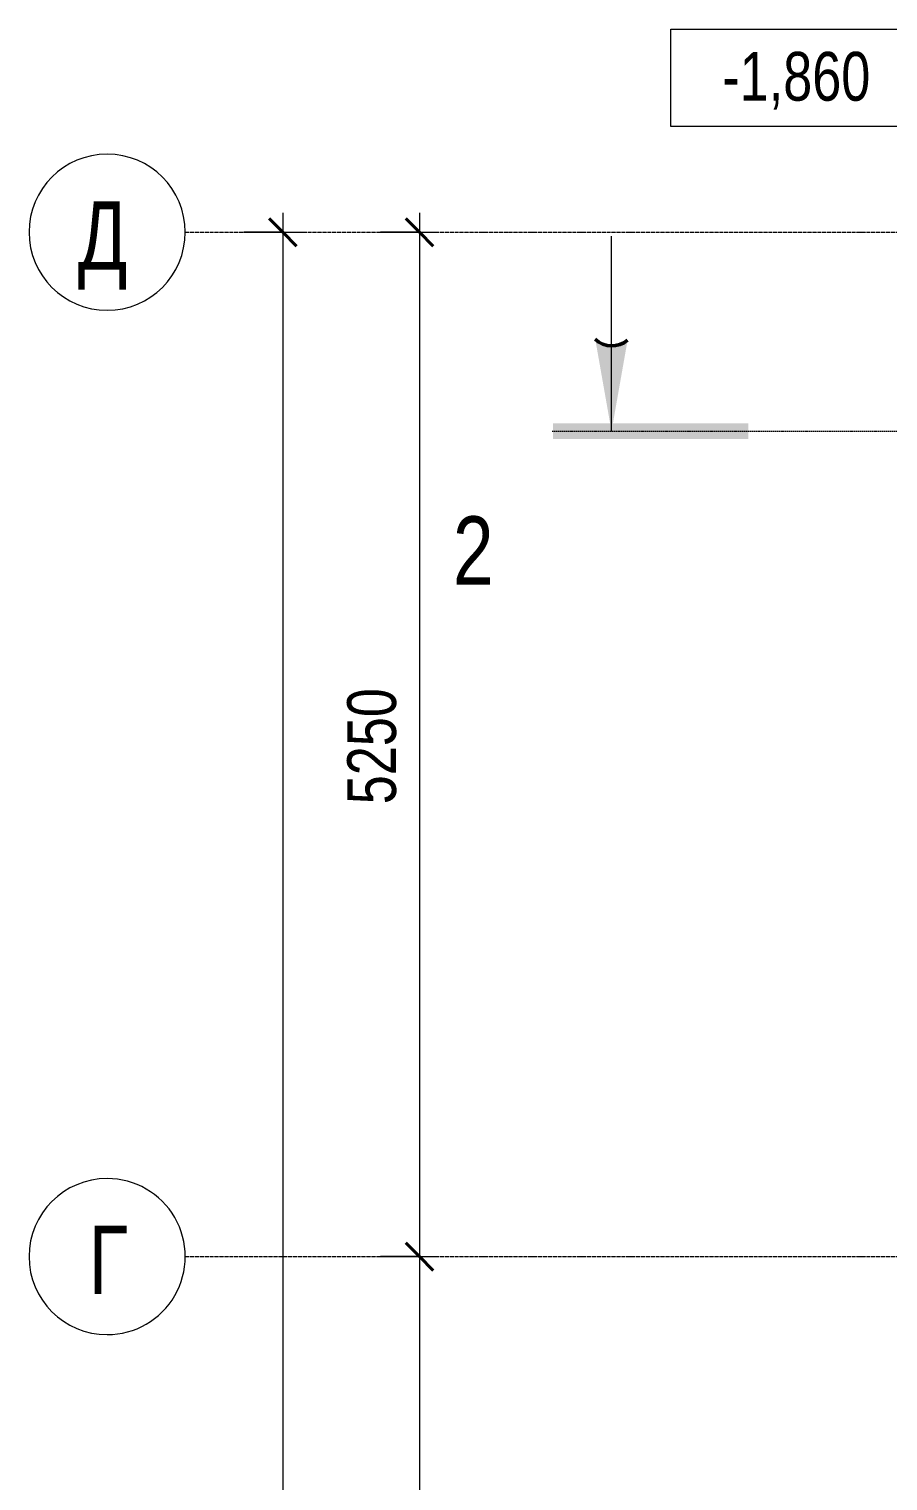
# Model space of a CAD drawing. Header units: millimetres. Extents: x -4800 to 63953, y -34112 to 23780.
# Drawn here: x 25902 to 30301, y 14600 to 22041 of the extents above; entities that cross this region are included whole.
import ezdxf

# ---------------------------------------------------------------- set-up
doc = ezdxf.new("R2010")
doc.units = ezdxf.units.MM
doc.linetypes.add('ADSK_Линия разреза', pattern=[20, 0, -10, 0, -10])
doc.linetypes.add('ADSK_Линия сетки', pattern=[25, 20, -2.5, 0, -2.5])
for name, color, linetype, lineweight in [('Аннотация', 7, 'Continuous', 20), ('Оси', 7, 'Continuous', 9), ('Отметки', 7, 'Continuous', 9), ('Размеры', 7, 'Continuous', 9), ('Размеры-100', 7, 'Continuous', 9), ('Разрезы', 7, 'Continuous', 9)]:
    doc.layers.add(name, color=color, linetype=linetype, lineweight=lineweight)
doc.styles.add('Century Gothic', font='GOTHIC.TTF', dxfattribs={"width": 0.8, "height": 350})
doc.styles.add('Century Gothic_1', font='GOTHIC.TTF', dxfattribs={"width": 0.8, "height": 250})
doc.dimstyles.new('SK_Основной_2_5', dxfattribs={"dimscale": 304.8, "dimtxt": 261.042067, "dimasz": 0.463911, "dimexe": 0.328084, "dimexo": 0.984252, "dimgap": 0.164042, "dimtad": 1, "dimdec": 3, "dimrnd": 0.001, "dimdsep": 46, "dimtxsty": 'Century Gothic_1', "dimblk1": 'OBLIQUE', "dimblk2": 'OBLIQUE', "dimsah": 1, "dimcen": 0.09, "dimdle": 0.328084, "dimazin": 2, "dimtfac": 1, "dimtdec": 4, "dimtix": 1, "dimtmove": 0, "dimatfit": 3, "dimfxl": 1, "dimtvp": 1, "dimtolj": 1, "dimtzin": 0, "dimlwd": 20, "dimlwe": 20, "dimarcsym": 2})

# ---------------------------------------------------------------- blocks, each defined once
blk = doc.blocks.new('Ось сетки - Круг_Ø8 мм-6577-ПД_КР_О_ПЭ_01 Этаж')
at = {"layer": 'Оси', "lineweight": 20}
for start, end in [(360, 180), (180, 360)]:
    blk.add_arc((0, 0), 4, start, end, dxfattribs=at)
blk = doc.blocks.new('Разрез - Номер вида спереди_3_5 мм-64067-ПД_КР_О_ПЭ_01 Этаж')
at = {"layer": 'Разрезы'}
blk.add_hatch(color=256, dxfattribs=at).paths.add_polyline_path([(10, 0.399), (10, -0.399), (0, -0.399), (0, 0.399)], flags=0)
h = blk.add_hatch(color=256, dxfattribs=at)
edge = h.paths.add_edge_path(flags=0)
edge.add_line((2.169, -4.711), (3, 0.001))
edge.add_line((3, 0.001), (3.824, -4.673))
edge.add_arc((3.018, -5.616), 1.241, 49.44185, 133.14197)
at = {"layer": 'Разрезы', "lineweight": 20}
blk.add_line((3, 0.001), (3, -9.999), dxfattribs=at)
at = {"layer": 'Разрезы', "lineweight": 50}
blk.add_arc((3.018, -5.616), 1.241, 49.44185, 133.14197, dxfattribs=at)
blk = doc.blocks.new('DIMBLOCK31-ПД_КР_О_ПЭ_01 Этаж')
at = {"layer": 'Размеры-100', "lineweight": 40, "transparency": 16777216}
for p, q in [((27902.1, 21000), (27831.4, 21070.7)), ((27902.1, 21000), (27972.8, 20929.3)), ((27902.1, 15750), (27831.4, 15820.7)), ((27902.1, 15750), (27972.8, 15679.3))]:
    blk.add_line(p, q, dxfattribs=at)
at = {"layer": 'Размеры-100', "lineweight": 20, "transparency": 16777216}
for p, q in [((27902.1, 21100), (27902.1, 15750)), ((27702.1, 21000), (28002.1, 21000)), ((27902.1, 21000), (27702.1, 21000)), ((27702.1, 15750), (28002.1, 15750)), ((27902.1, 15750), (27702.1, 15750))]:
    blk.add_line(p, q, dxfattribs=at)
at = {"layer": 'Размеры-100', "color": 0, "lineweight": 20, "transparency": 16777216, "insert": (27531.7, 18068.4), "char_height": 250, "width": 735.89, "attachment_point": 1, "rotation": 90, "line_spacing_factor": 0.984502, "style": 'Century Gothic_1'}
blk.add_mtext('5250', dxfattribs=at)
blk = doc.blocks.new('_Oblique')
at = {"color": 0, "linetype": 'ByBlock', "lineweight": -2}
blk.add_line((-0.5, -0.5), (0.5, 0.5), dxfattribs=at)
blk = doc.blocks.new('DIMBLOCK32-ПД_КР_О_ПЭ_01 Этаж')
at = {"layer": 'Размеры-100', "lineweight": 40, "transparency": 16777216}
for p, q in [((27902.1, 15750), (27831.4, 15820.7)), ((27902.1, 15750), (27972.8, 15679.3)), ((27902.1, 10500), (27831.4, 10570.7)), ((27902.1, 10500), (27972.8, 10429.3))]:
    blk.add_line(p, q, dxfattribs=at)
at = {"layer": 'Размеры-100', "lineweight": 20, "transparency": 16777216}
for p, q in [((27702.1, 15750), (28002.1, 15750)), ((27902.1, 15750), (27702.1, 15750)), ((27902.1, 15750), (27902.1, 10500)), ((27702.1, 10500), (28002.1, 10500)), ((27902.1, 10500), (27702.1, 10500))]:
    blk.add_line(p, q, dxfattribs=at)
at = {"layer": 'Размеры-100', "color": 0, "lineweight": 20, "transparency": 16777216, "insert": (27531.7, 12818.4), "char_height": 250, "width": 735.89, "attachment_point": 1, "rotation": 90, "line_spacing_factor": 0.984502, "style": 'Century Gothic_1'}
blk.add_mtext('5250', dxfattribs=at)
blk = doc.blocks.new('DIMBLOCK37-ПД_КР_О_ПЭ_01 Этаж')
at = {"layer": 'Размеры-100', "lineweight": 40, "transparency": 16777216}
for p, q in [((27202.1, 21000), (27131.4, 21070.7)), ((27202.1, 21000), (27272.8, 20929.3)), ((27202.1, -7500), (27131.4, -7429.3)), ((27202.1, -7500), (27272.8, -7570.7))]:
    blk.add_line(p, q, dxfattribs=at)
at = {"layer": 'Размеры-100', "lineweight": 20, "transparency": 16777216}
for p, q in [((27202.1, 21100), (27202.1, -7600)), ((27002.1, 21000), (27302.1, 21000)), ((27202.1, 21000), (27002.1, 21000)), ((27002.1, -7500), (27302.1, -7500)), ((27202.1, -7500), (27002.1, -7500))]:
    blk.add_line(p, q, dxfattribs=at)
at = {"layer": 'Размеры-100', "color": 0, "lineweight": 20, "transparency": 16777216, "insert": (26831.7, 6366.7), "char_height": 250, "width": 919.863, "attachment_point": 1, "rotation": 90, "line_spacing_factor": 0.984502, "style": 'Century Gothic_1'}
blk.add_mtext('28500', dxfattribs=at)
blk = doc.blocks.new('Высотные отметки - Рамка-5093-ПД_КР_О_ПЭ_01 Этаж')
at = {"layer": 'Аннотация'}
for p, q in [((-6.5, 0), (-6.5, 5)), ((-6.5, 5), (6.5, 5)), ((6.5, 5), (6.5, 0)), ((6.5, 0), (-6.5, 0))]:
    blk.add_line(p, q, dxfattribs=at)

msp = doc.modelspace()

# ---------------------------------------------------------------- linework, layer by layer
at = {"layer": 'Оси', "linetype": 'ADSK_Линия сетки'}
for p, q in [((26702.1044, 21000), (50702.1044, 21000)), ((26702.1044, 15750), (50702.1044, 15750))]:
    msp.add_line(p, q, dxfattribs=at)
at = {"layer": 'Отметки', "lineweight": 20}
msp.add_line((32122.8828, 21541.3161), (29839.1537, 21541.3161), dxfattribs=at)
at = {"layer": 'Разрезы', "linetype": 'ADSK_Линия разреза'}
msp.add_line((28585.4997, 19980), (51617.8103, 19980), dxfattribs=at)

# ---------------------------------------------------------------- block references
at = {"layer": 'Оси', "lineweight": 20, "xscale": 99.99999999999993, "yscale": 99.99999999999993, "zscale": 99.99999999999993}
for p, rotation in [((26302.1044, 21000), 269.9999999999994), ((26302.1044, 15750), 269.9999999999995)]:
    msp.add_blockref('Ось сетки - Круг_Ø8 мм-6577-ПД_КР_О_ПЭ_01 Этаж', p, dxfattribs=dict(at, rotation=rotation))
at = {"layer": 'Отметки', "lineweight": 20, "xscale": 99.99999999999993, "yscale": 99.99999999999993, "zscale": 99.99999999999993}
msp.add_blockref('Высотные отметки - Рамка-5093-ПД_КР_О_ПЭ_01 Этаж', (29839.1537, 21541.3161), dxfattribs=at)
at = {"layer": 'Разрезы', "lineweight": 50, "extrusion": (0, 0, -1), "xscale": 99.99999999999993, "yscale": 99.99999999999993, "zscale": 99.99999999999993, "rotation": 180}
msp.add_blockref('Разрез - Номер вида спереди_3_5 мм-64067-ПД_КР_О_ПЭ_01 Этаж', (-28585.4997, 19980), dxfattribs=at)

# ---------------------------------------------------------------- texts
at = {"layer": 'Оси', "char_height": 350, "attachment_point": 1, "style": 'Century Gothic'}
for s, insert, width in [('\\fCentury Gothic|b0|i0|c204|p34|;\\W.8;Д', (26151.3533, 21157.6923), 359.156), ('\\fCentury Gothic|b0|i0|c204|p34|;\\W.8;Г', (26206.9533, 15907.6923), 224.4725)]:
    msp.add_mtext(s, dxfattribs=dict(at, insert=insert, width=width))
at = {"layer": 'Отметки', "lineweight": 20, "insert": (29452.8353, 21924.1866), "char_height": 250, "width": 927.164169, "attachment_point": 1, "line_spacing_factor": 0.984502, "style": 'Century Gothic_1'}
msp.add_mtext('-1,860', dxfattribs=at)
at = {"layer": 'Разрезы', "insert": (28073.2038, 19543.7395), "char_height": 350, "width": 269.367, "attachment_point": 1, "style": 'Century Gothic'}
msp.add_mtext('\\fCentury Gothic|b0|i0|c204|p34|;\\W.8;2', dxfattribs=at)

# ---------------------------------------------------------------- dimensions: what is measured, and where the dimension line sits
at = {"layer": 'Размеры', "lineweight": 20}
for base, p1, p2, override, picture, middle in [((27202.1044, -7500), (27302.0893, 21000), (27302.0893, -7500), {"dimpost": '<>', "dimfxl": 28500}, 'DIMBLOCK37-ПД_КР_О_ПЭ_01 Этаж', (27020.8161, 6750)), ((27902.1044, 15750), (28002.0893, 21000), (28002.0893, 15750), {"dimpost": '<>', "dimfxl": 5250}, 'DIMBLOCK31-ПД_КР_О_ПЭ_01 Этаж', (27720.8161, 18375)), ((27902.1044, 10500), (28002.0893, 15750), (28002.0893, 10500), {"dimpost": '<>', "dimfxl": 5250}, 'DIMBLOCK32-ПД_КР_О_ПЭ_01 Этаж', (27720.8161, 13125))]:
    dim = msp.add_linear_dim(base=base, p1=p1, p2=p2, angle=90, dimstyle='SK_Основной_2_5', override=override, dxfattribs=at)
    dim.commit()
    dim.dimension.update_dxf_attribs({"geometry": picture, "text_midpoint": middle})

doc.saveas('drawing.dxf')
